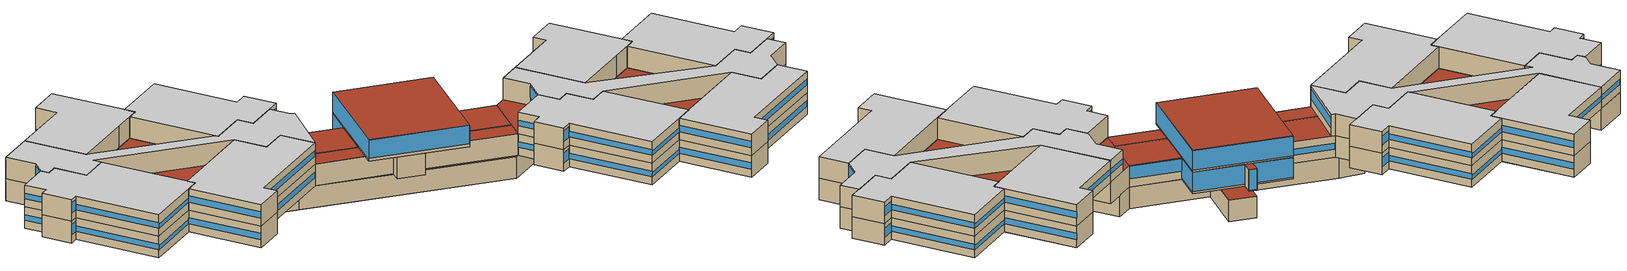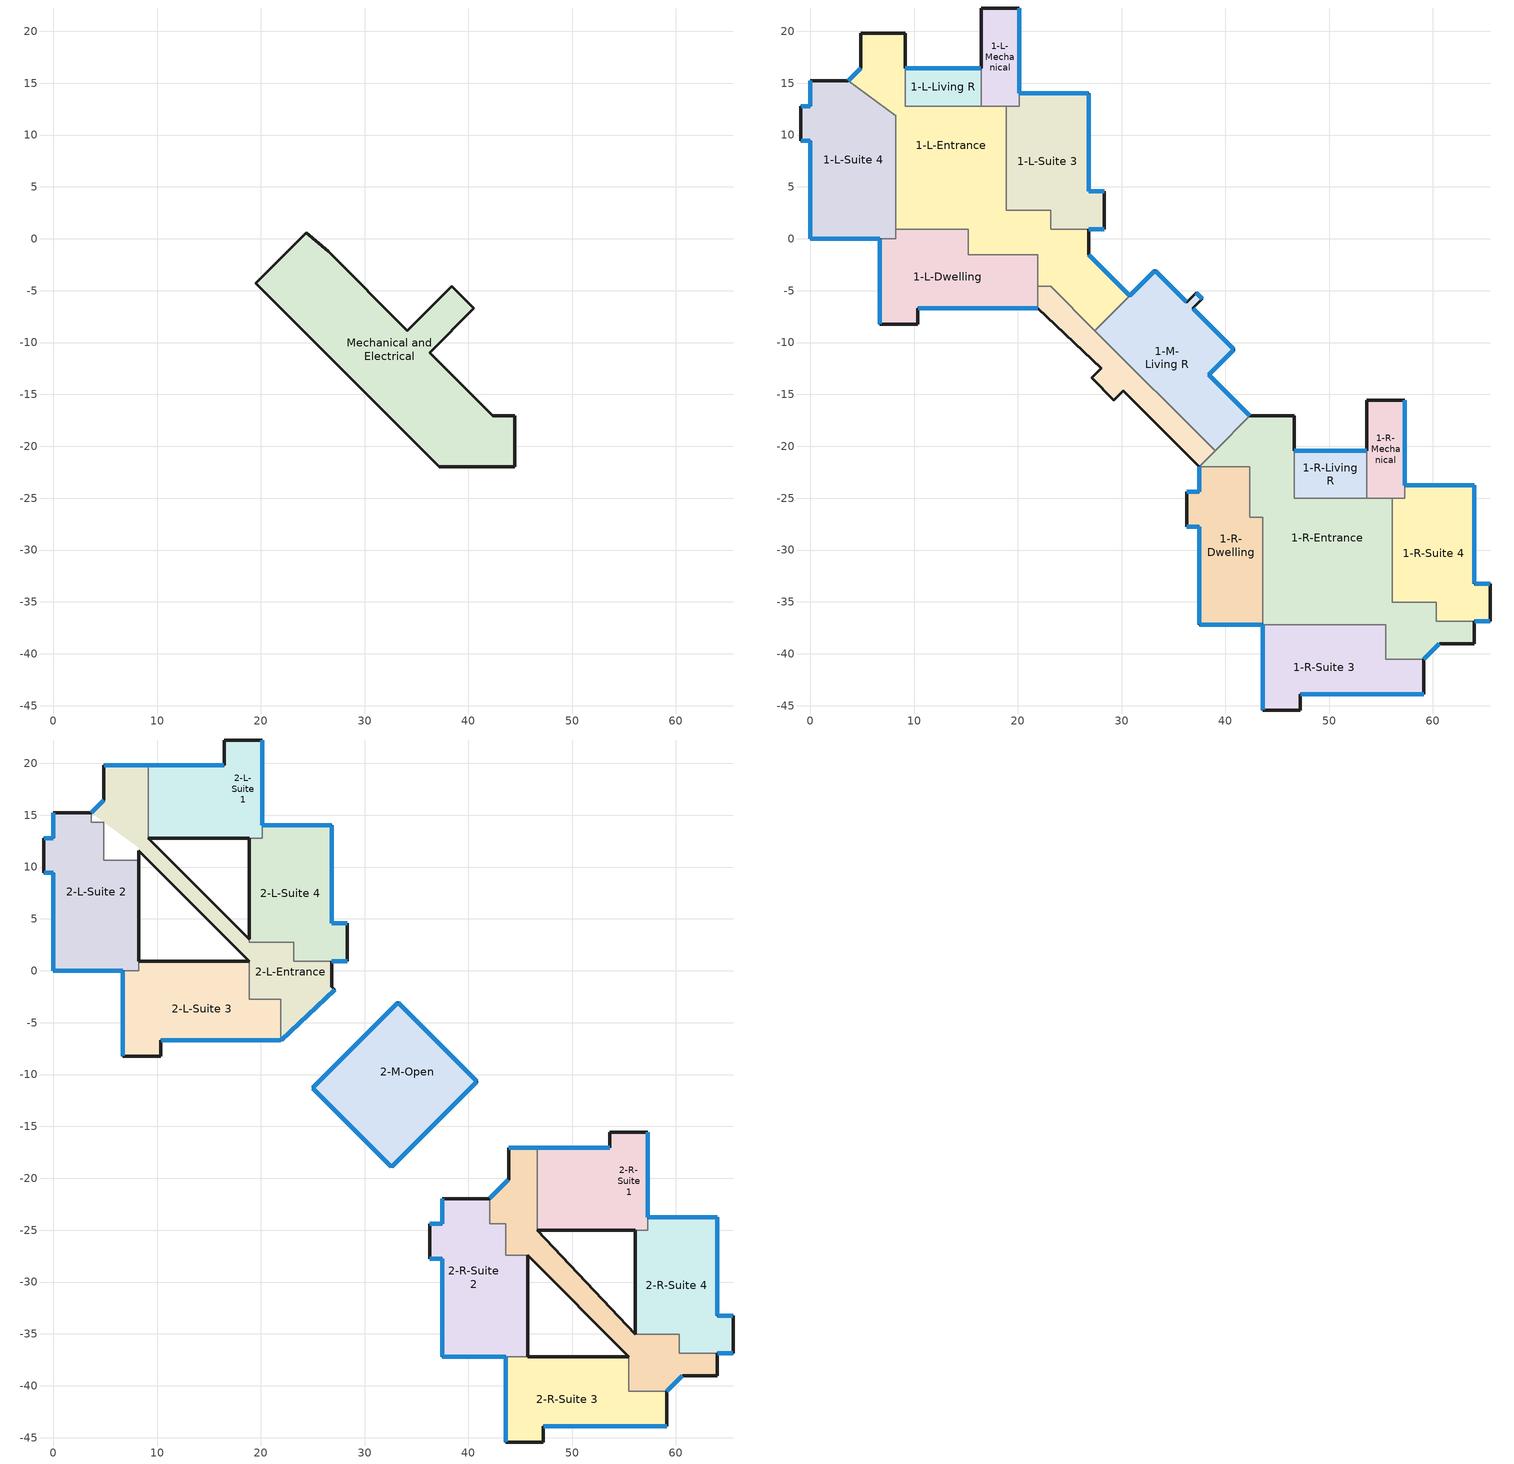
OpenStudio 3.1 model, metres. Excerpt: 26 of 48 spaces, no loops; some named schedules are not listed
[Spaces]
Mechanical and Electrical
 floor ground: 37.19,-21.95 19.51,-4.27 24.38,0.61 26.52,-1.22 34.14,-8.84 38.4,-4.57 40.54,-6.71 36.27,-10.97 42.37,-17.07 44.5,-17.07 44.5,-21.95 z0
 wall outside: 38.4,-4.57 34.14,-8.84 26.52,-1.22 24.38,0.61 19.51,-4.27 20.73,-5.49 37.19,-21.95 44.5,-21.95 44.5,-17.07 42.37,-17.07 36.27,-10.97 40.54,-6.71 38.4,-4.57 z0:2.44
 roof outside: 37.49,-21.95 30.18,-14.63 30.02,-14.78 37.19,-21.95 z2.44; 38.71,-8.53 40.54,-6.71 38.4,-4.57 37.49,-5.49 37.8,-5.79 36.88,-6.71 z2.44; 27.89,-12.65 28.04,-12.5 21.95,-6.71 z2.44
1-M-Living R
 floor to Mechanical and Electrical: 37.49,-5.49 37.8,-5.79 36.88,-6.71 38.71,-8.53 36.27,-10.97 42.37,-17.07 39.01,-20.42 27.43,-8.84 30.78,-5.49 34.14,-8.84 z2.44
 floor ground: 33.22,-3.05 36.27,-6.1 37.19,-5.18 37.49,-5.49 34.14,-8.84 30.78,-5.49 z2.44; 38.71,-8.53 40.84,-10.67 38.4,-13.11 36.27,-10.97 z2.44
 wall outside: 42.37,-17.07 38.4,-13.11 40.84,-10.67 36.88,-6.71 37.8,-5.79 37.19,-5.18 36.27,-6.1 33.22,-3.05 30.78,-5.49 z2.44:4.88
 wall to 1-L-Entrance: 30.78,-5.49 27.43,-8.84 z2.44:4.88
 wall to 1-R-Entrance: 39.01,-20.42 42.37,-17.07 z2.44:4.88
 wall to 1-M-Study area: 27.43,-8.84 39.01,-20.42 z2.44:4.88
 window: 38.42,-13.09 40.83,-10.69 / 33.21,-3.07 30.8,-5.47 z2.62:4.85; 40.83,-10.65 36.9,-6.72 z2.64:4.85; 36.25,-6.08 33.24,-3.07 z2.63:4.85; 42.35,-17.05 38.42,-13.12 z3.35:4.78; 37.78,-5.77 37.2,-5.2 z2.52:4.85
 roof outside: 39.01,-20.42 42.37,-17.07 38.4,-13.11 35.05,-16.46 z4.88; 36.88,-6.71 37.8,-5.79 37.19,-5.18 36.27,-6.1 z4.88
1-L-Dwelling
 floor ground: 15.24,0.91 15.24,-1.52 21.95,-1.52 21.95,-1.83 19.51,-4.27 21.95,-6.71 10.36,-6.71 10.36,-8.23 6.71,-8.23 6.71,0 8.23,0 8.23,0.91 z2.44
 floor to Mechanical and Electrical: 21.95,-1.83 21.95,-6.71 19.51,-4.27 z2.44
 wall outside: 6.71,0 6.71,-8.23 10.36,-8.23 10.36,-6.71 21.95,-6.71 z2.44:4.88
 wall to 1-L-Entrance: 21.95,-4.57 21.95,-1.52 15.24,-1.52 15.24,0.91 8.23,0.91 z2.44:4.88
 wall to 1-L-Suite 4: 8.23,0.91 8.23,0 6.71,0 z2.44:4.88
 wall to 1-M-Study area: 21.95,-6.71 21.95,-4.57 z2.44:4.88
 window: 6.71,-0.03 6.71,-8.2 z3.35:4.06; 10.39,-6.71 21.92,-6.71 z3.35:3.99
1-L-Mechanical
 floor ground: 16.46,12.8 16.46,22.25 20.12,22.25 20.12,12.8 z2.44
 wall outside: 20.12,14.02 20.12,22.25 16.46,22.25 16.46,16.46 z2.44:4.88
 wall to 1-L-Entrance: 16.46,12.8 18.9,12.8 z2.44:4.88
 wall to 1-L-Living R: 16.46,16.46 16.46,12.8 z2.44:4.88
 wall to 1-L-Suite 3: 18.9,12.8 20.12,12.8 20.12,14.02 z2.44:4.88
 window: 20.12,14.05 20.12,22.23 z3.35:4.06
1-L-Entrance
 floor ground: 9.14,19.81 9.14,12.8 18.9,12.8 18.9,2.74 23.16,2.74 23.16,0.91 26.82,0.91 26.82,-1.52 26.52,-1.22 24.38,0.61 21.95,-1.83 21.95,-1.52 15.24,-1.52 15.24,0.91 8.23,0.91 8.23,11.89 3.66,15.24 4.88,16.46 4.88,19.81 z2.44
 floor to Mechanical and Electrical: 24.38,0.61 26.52,-1.22 30.78,-5.49 27.43,-8.84 23.16,-4.57 21.95,-4.57 21.95,-1.83 z2.44
 wall outside: 9.14,16.46 9.14,19.81 4.88,19.81 4.88,16.46 3.66,15.24 / 30.78,-5.49 26.82,-1.52 26.82,0.91 z2.44:4.88
 wall to 1-L-Suite 4: 3.66,15.24 8.23,11.89 8.23,0.91 z2.44:4.88
 wall to 1-L-Living R: 16.46,12.8 9.14,12.8 9.14,16.46 z2.44:4.88
 wall to 1-L-Suite 3: 26.82,0.91 23.16,0.91 23.16,2.74 18.9,2.74 18.9,12.8 z2.44:4.88
 wall to 1-M-Study area: 21.95,-4.57 23.16,-4.57 27.43,-8.84 z2.44:4.88
 window: 30.77,-5.47 26.84,-1.54 z3.35:4.01; 4.86,16.44 3.68,15.26 z3.35:4.63
 roof outside: 18.9,0.91 8.23,11.58 8.23,0.91 z4.88; 18.9,3.05 18.9,12.8 9.14,12.8 z4.88; 27.43,-8.84 30.78,-5.49 27.13,-1.83 23.67,-5.08 z4.88
1-L-Living R
 floor ground: 16.46,16.46 16.46,12.8 9.14,12.8 9.14,16.46 z2.44
 wall outside: 16.46,16.46 9.14,16.46 z2.44:4.88
 window: 16.43,16.46 9.17,16.46 z3.35:3.87
1-L-Suite 3
 floor ground: 23.16,0.91 23.16,2.74 18.9,2.74 18.9,12.8 20.12,12.8 20.12,14.02 26.82,14.02 26.82,4.57 28.35,4.57 28.35,0.91 z2.44
 wall outside: 26.82,0.91 28.35,0.91 28.35,4.57 26.82,4.57 26.82,14.02 20.12,14.02 z2.44:4.88
 window: 26.8,14.02 20.14,14.02 z3.35:3.8; 28.32,4.57 26.85,4.57 / 26.85,0.91 28.32,0.91 z3.35:4.34; 26.82,4.6 26.82,14 z3.35:3.98
1-R-Dwelling
 floor ground: 37.49,-37.19 37.49,-27.74 36.27,-27.74 36.27,-24.38 37.49,-24.38 37.49,-21.95 42.37,-21.95 42.37,-26.82 43.59,-26.82 43.59,-37.19 z2.44
 wall outside: 37.49,-21.95 37.49,-24.38 36.27,-24.38 36.27,-27.74 37.49,-27.74 37.49,-37.19 43.59,-37.19 z2.44:4.88
 wall to 1-R-Entrance: 43.59,-37.19 43.59,-26.82 42.37,-26.82 42.37,-21.95 37.49,-21.95 z2.44:4.88
 window: 37.49,-27.76 37.49,-37.16 / 37.49,-21.97 37.49,-24.36 z3.35:3.98; 37.47,-24.38 36.3,-24.38 / 36.3,-27.74 37.47,-27.74 z3.35:4.47; 37.52,-37.19 43.56,-37.19 z3.35:3.8
1-L-Suite 4
 floor ground: 0,0 0,9.45 -0.91,9.45 -0.91,12.8 0,12.8 0,15.24 3.66,15.24 8.23,11.89 8.23,0 z2.44
 wall outside: 3.66,15.24 0,15.24 0,12.8 -0.91,12.8 -0.91,9.45 0,9.45 0,0 6.71,0 z2.44:4.88
 window: -0.89,9.45 -0.03,9.45 / -0.03,12.8 -0.89,12.8 z3.35:4.51; 0.03,0 6.68,0 z3.35:3.8; 0,9.42 0,0.03 / 0,15.21 0,12.83 z3.35:3.98
 roof outside: 8.23,10.67 8.23,11.89 3.66,15.24 3.66,14.33 4.88,14.33 4.88,10.67 z4.88
1-M-Study area
 floor to Mechanical and Electrical: 23.16,-4.57 39.01,-20.42 37.49,-21.95 30.18,-14.63 30.02,-14.78 27.89,-12.65 28.04,-12.5 21.95,-6.71 21.95,-4.57 z2.44
 floor ground: 27.89,-12.65 30.02,-14.78 29.26,-15.54 27.13,-13.41 z2.44
 wall outside: 21.95,-6.71 28.04,-12.5 27.13,-13.41 29.26,-15.54 30.18,-14.63 37.49,-21.95 z2.44:4.88
 wall to 1-R-Entrance: 37.49,-21.95 39.01,-20.42 z2.44:4.88
 roof outside: 37.49,-21.95 39.01,-20.42 35.05,-16.46 33.53,-17.98 z4.88; 25.85,-10.42 27.43,-8.84 23.67,-5.08 21.95,-6.71 z4.88
1-R-Entrance
 floor to Mechanical and Electrical: 44.5,-17.07 44.5,-21.95 37.49,-21.95 42.37,-17.07 z2.44
 floor ground: 46.63,-17.07 46.63,-24.99 56.08,-24.99 56.08,-35.05 60.35,-35.05 60.35,-36.88 64.01,-36.88 64.01,-39.01 60.66,-39.01 59.13,-40.54 55.47,-40.54 55.47,-37.19 43.59,-37.19 43.59,-26.82 42.37,-26.82 42.37,-21.95 44.5,-21.95 44.5,-17.07 z2.44
 wall outside: 59.13,-40.54 60.66,-39.01 64.01,-39.01 64.01,-36.88 / 46.63,-20.42 46.63,-17.07 42.37,-17.07 z2.44:4.88
 wall to 1-R-Mechanical: 56.08,-24.99 53.64,-24.99 z2.44:4.88
 wall to 1-R-Suite 3: 43.59,-37.19 55.47,-37.19 55.47,-40.54 59.13,-40.54 z2.44:4.88
 wall to 1-R-Suite 4: 64.01,-36.88 60.35,-36.88 60.35,-35.05 56.08,-35.05 56.08,-24.99 z2.44:4.88
 wall to 1-R-Living R: 53.64,-24.99 46.63,-24.99 46.63,-20.42 z2.44:4.88
 window: 59.15,-40.52 60.64,-39.03 z3.35:4.63
 roof outside: 56.08,-35.05 56.08,-24.99 46.63,-24.99 z4.88; 55.47,-37.19 45.72,-27.43 45.72,-37.19 z4.88; 42.06,-21.95 43.89,-20.12 43.89,-17.07 42.37,-17.07 37.49,-21.95 z4.88
1-R-Living R
 floor ground: 53.64,-20.42 53.64,-24.99 46.63,-24.99 46.63,-20.42 z2.44
 wall outside: 53.64,-20.42 46.63,-20.42 z2.44:4.88
 wall to 1-R-Mechanical: 53.64,-24.99 53.64,-20.42 z2.44:4.88
 window: 53.62,-20.42 46.66,-20.42 z3.35:3.87
1-R-Mechanical
 floor ground: 53.64,-24.99 53.64,-15.54 57.3,-15.54 57.3,-24.99 z2.44
 wall outside: 57.3,-23.77 57.3,-15.54 53.64,-15.54 53.64,-20.42 z2.44:4.88
 wall to 1-R-Suite 4: 56.08,-24.99 57.3,-24.99 57.3,-23.77 z2.44:4.88
 window: 57.3,-23.75 57.3,-15.57 z3.35:4.06
1-R-Suite 3
 floor ground: 55.47,-37.19 55.47,-40.54 59.13,-40.54 59.13,-43.89 47.24,-43.89 47.24,-45.42 43.59,-45.42 43.59,-37.19 z2.44
 wall outside: 43.59,-37.19 43.59,-45.42 47.24,-45.42 47.24,-43.89 59.13,-43.89 59.13,-40.54 z2.44:4.88
 window: 47.27,-43.89 59.11,-43.89 z3.35:3.99; 43.59,-37.21 43.59,-45.39 z3.35:4.06
1-R-Suite 4
 floor ground: 60.35,-36.88 60.35,-35.05 56.08,-35.05 56.08,-24.99 57.3,-24.99 57.3,-23.77 64.01,-23.77 64.01,-33.22 65.53,-33.22 65.53,-36.88 z2.44
 wall outside: 64.01,-36.88 65.53,-36.88 65.53,-33.22 64.01,-33.22 64.01,-23.77 57.3,-23.77 z2.44:4.88
 window: 64.01,-33.2 64.01,-23.8 z3.35:3.98; 63.98,-23.77 57.33,-23.77 z3.35:3.8; 65.51,-33.22 64.03,-33.22 / 64.03,-36.88 65.51,-36.88 z3.35:4.34
2-L-Suite 1
 floor to 1-L-Mechanical: 20.12,22.25 20.12,12.8 16.46,12.8 16.46,22.25 z4.88
 floor to 1-L-Living R: 16.46,16.46 16.46,12.8 9.14,12.8 9.14,16.46 z4.88
 floor ground: 16.46,19.81 16.46,16.46 9.14,16.46 9.14,19.81 z4.88
 wall outside: 9.14,12.8 16.46,12.8 18.9,12.8 / 20.12,14.02 20.12,22.25 16.46,22.25 16.46,19.81 9.14,19.81 z4.88:7.32
 wall to 2-L-Suite 4: 18.9,12.8 20.12,12.8 20.12,14.02 z4.88:7.32
 wall to 2-L-Entrance: 9.14,19.81 9.14,13.11 9.14,12.8 z4.88:7.32
 window: 20.12,14.05 20.12,22.23 z5.79:6.5; 16.43,19.81 9.17,19.81 z5.79:6.31
 ceiling to 3-L-Suite 1: 16.46,22.25 16.46,19.81 9.14,19.81 9.14,12.8 20.12,12.8 20.12,22.25 z7.32
2-L-Entrance
 floor to 1-M-Study area: 23.16,-4.57 23.67,-5.08 21.95,-6.71 21.95,-4.57 z4.88
 floor to 1-L-Entrance: 9.14,19.81 9.14,12.8 18.9,3.05 18.9,2.74 23.16,2.74 23.16,0.91 26.82,0.91 26.82,-1.52 27.13,-1.83 23.67,-5.08 23.16,-4.57 21.95,-4.57 21.95,-1.52 18.9,-1.52 18.9,0.91 8.23,11.58 8.23,11.89 3.66,15.24 4.88,16.46 4.88,19.81 z4.88
 floor to 1-L-Dwelling: 21.95,-1.52 21.95,-2.74 18.9,-2.74 18.9,-1.52 z4.88
 wall outside: 8.23,10.67 8.23,11.58 18.9,0.91 / 18.9,3.05 9.14,12.8 / 21.95,-6.71 27.13,-1.83 26.82,-1.52 26.82,0.91 / 9.14,19.81 4.88,19.81 4.88,16.46 3.66,15.24 z4.88:7.32
 wall to 2-L-Suite 3: 18.9,0.91 18.9,-2.74 21.95,-2.74 21.95,-6.71 z4.88:7.32
 wall to 2-L-Suite 2: 3.66,15.24 3.66,14.33 4.88,14.33 4.88,10.67 8.23,10.67 z4.88:7.32
 wall to 2-L-Suite 4: 26.82,0.91 23.16,0.91 23.16,2.74 18.9,2.74 18.9,3.05 z4.88:7.32
 window: 21.96,-6.69 27.11,-1.85 z5.79:6.87; 9.12,19.81 4.9,19.81 z5.79:6.31; 4.86,16.44 3.68,15.26 z5.79:7.07
 ceiling to 3-L-Entrance: 4.88,19.81 4.88,16.46 3.66,15.24 3.66,14.33 4.88,14.33 4.88,10.67 8.23,10.67 8.23,11.58 18.9,0.91 18.9,-2.74 21.95,-2.74 21.95,-6.71 27.13,-1.83 26.82,-1.52 26.82,0.91 23.16,0.91 23.16,2.74 18.9,2.74 18.9,3.05 9.14,12.8 9.14,19.81 z7.32
2-R-Entrance
 floor to 1-R-Dwelling: 42.37,-21.95 42.37,-24.38 42.06,-24.38 42.06,-21.95 z4.88
 floor to 1-R-Entrance: 46.63,-17.07 46.63,-24.99 56.08,-35.05 60.35,-35.05 60.35,-36.88 64.01,-36.88 64.01,-39.01 60.66,-39.01 59.13,-40.54 55.47,-40.54 55.47,-37.19 45.72,-27.43 43.59,-27.43 43.59,-24.38 42.37,-24.38 42.37,-21.95 42.06,-21.95 43.89,-20.12 43.89,-17.07 z4.88
 wall outside: 45.72,-27.43 55.47,-37.19 / 56.08,-35.05 46.63,-24.99 / 59.13,-40.54 60.66,-39.01 64.01,-39.01 64.01,-36.88 / 46.63,-17.07 43.89,-17.07 43.89,-20.12 42.06,-21.95 z4.88:7.32
 wall to 2-R-Suite 3: 55.47,-37.19 55.47,-40.54 59.13,-40.54 z4.88:7.32
 wall to 2-R-Suite 2: 42.06,-21.95 42.06,-24.38 43.59,-24.38 43.59,-27.43 45.72,-27.43 z4.88:7.32
 wall to 2-R-Suite 4: 64.01,-36.88 60.35,-36.88 60.35,-35.05 56.08,-35.05 z4.88:7.32
 wall to 2-R-Suite 1: 46.63,-24.99 46.63,-17.07 z4.88:7.32
 window: 43.87,-20.13 42.08,-21.93 / 59.15,-40.52 60.64,-39.03 z5.79:7.06; 46.61,-17.07 43.92,-17.07 z5.79:6.31
 ceiling to 3-R-Entrance: 59.13,-40.54 60.66,-39.01 64.01,-39.01 64.01,-36.88 60.35,-36.88 60.35,-35.05 56.08,-35.05 46.63,-24.99 46.63,-17.07 43.89,-17.07 43.89,-20.12 42.06,-21.95 42.06,-24.38 43.59,-24.38 43.59,-27.43 45.72,-27.43 55.47,-37.19 55.47,-40.54 z7.32
2-L-Suite 2
 floor to 1-L-Suite 4: 3.66,15.24 3.66,14.33 4.88,14.33 4.88,10.67 8.23,10.67 8.23,0 0,0 0,9.45 -0.91,9.45 -0.91,12.8 0,12.8 0,15.24 z4.88
 wall outside: 3.66,15.24 0,15.24 0,12.8 -0.91,12.8 -0.91,9.45 0,9.45 0,0 6.71,0 / 8.23,0.91 8.23,10.67 z4.88:7.32
 wall to 2-L-Suite 3: 6.71,0 8.23,0 8.23,0.91 z4.88:7.32
 window: -0.89,9.45 -0.03,9.45 / -0.03,12.8 -0.89,12.8 z5.79:6.95; 0,15.21 0,12.83 z5.79:6.41; 0,9.42 0,0.03 z5.79:6.42; 0.03,0 6.68,0 z5.79:6.23
 ceiling to 3-L-Suite 2: 0,15.24 0,12.8 -0.91,12.8 -0.91,9.45 0,9.45 0,0 8.23,0 8.23,10.67 4.88,10.67 4.88,14.33 3.66,14.33 3.66,15.24 z7.32
2-L-Suite 3
 floor to 1-L-Dwelling: 15.24,0.91 15.24,-1.52 18.9,-1.52 18.9,-2.74 21.95,-2.74 21.95,-6.71 10.36,-6.71 10.36,-8.23 6.71,-8.23 6.71,0 8.23,0 8.23,0.91 z4.88
 floor to 1-L-Entrance: 18.9,0.91 18.9,-1.52 15.24,-1.52 15.24,0.91 z4.88
 wall outside: 6.71,0 6.71,-8.23 10.36,-8.23 10.36,-6.71 21.95,-6.71 / 18.9,0.91 8.23,0.91 z4.88:7.32
 window: 10.39,-6.71 21.92,-6.71 z5.79:6.43; 6.71,-0.03 6.71,-8.2 z5.79:6.5
 ceiling to 3-L-Suite 3: 8.23,0.91 8.23,0 6.71,0 6.71,-8.23 10.36,-8.23 10.36,-6.71 21.95,-6.71 21.95,-2.74 18.9,-2.74 18.9,0.91 z7.32
2-L-Suite 4
 floor to 1-L-Suite 3: 23.16,0.91 23.16,2.74 18.9,2.74 18.9,12.8 20.12,12.8 20.12,14.02 26.82,14.02 26.82,4.57 28.35,4.57 28.35,0.91 z4.88
 wall outside: 18.9,12.8 18.9,3.05 / 26.82,0.91 28.35,0.91 28.35,4.57 26.82,4.57 26.82,14.02 20.12,14.02 z4.88:7.32
 window: 28.32,4.57 26.85,4.57 / 26.85,0.91 28.32,0.91 z5.79:6.77; 26.82,4.6 26.82,14 z5.79:6.42; 26.8,14.02 20.14,14.02 z5.79:6.23
 ceiling to 3-L-Suite 4: 20.12,14.02 20.12,12.8 18.9,12.8 18.9,2.74 23.16,2.74 23.16,0.91 28.35,0.91 28.35,4.57 26.82,4.57 26.82,14.02 z7.32
2-M-Open
 floor to 1-M-Study area: 27.43,-8.84 35.05,-16.46 33.53,-17.98 30.18,-14.63 29.26,-15.54 27.13,-13.41 28.04,-12.5 25.85,-10.42 z4.88
 floor to 1-M-Living R: 33.22,-3.05 40.84,-10.67 35.05,-16.46 27.43,-8.84 z4.88
 floor ground: 25.85,-10.42 28.04,-12.5 27.13,-13.41 29.26,-15.54 30.18,-14.63 33.53,-17.98 32.61,-18.9 24.99,-11.28 z4.88
 wall outside: 33.22,-3.05 24.99,-11.28 32.61,-18.9 40.84,-10.67 33.22,-3.05 z4.88:7.32
 window: 33.21,-3.07 25.01,-11.26 / 32.63,-18.88 40.83,-10.69 z5.09:7.29; 25.01,-11.3 32.6,-18.88 z5.21:7.29; 40.83,-10.65 33.24,-3.07 z5.08:7.29
 roof outside: 32.61,-18.9 40.84,-10.67 33.22,-3.05 24.99,-11.28 z7.32
2-R-Suite 1
 floor to 1-R-Living R: 53.64,-20.42 53.64,-24.99 46.63,-24.99 46.63,-20.42 z4.88
 floor ground: 53.64,-17.07 53.64,-20.42 46.63,-20.42 46.63,-17.07 z4.88
 floor to 1-R-Mechanical: 57.3,-15.54 57.3,-24.99 53.64,-24.99 53.64,-15.54 z4.88
 wall outside: 57.3,-23.77 57.3,-15.54 53.64,-15.54 53.64,-17.07 46.63,-17.07 / 46.63,-24.99 53.64,-24.99 56.08,-24.99 z4.88:7.32
 wall to 2-R-Suite 4: 56.08,-24.99 57.3,-24.99 57.3,-23.77 z4.88:7.32
 window: 57.3,-23.75 57.3,-15.57 z5.79:6.5; 53.62,-17.07 46.66,-17.07 z5.79:6.31
 ceiling to 3-R-Suite 1: 53.64,-15.54 53.64,-17.07 46.63,-17.07 46.63,-24.99 57.3,-24.99 57.3,-15.54 z7.32
2-R-Suite 2
 floor to 1-R-Dwelling: 42.06,-21.95 42.06,-24.38 42.37,-24.38 42.37,-26.82 43.59,-26.82 43.59,-37.19 37.49,-37.19 37.49,-27.74 36.27,-27.74 36.27,-24.38 37.49,-24.38 37.49,-21.95 z4.88
 floor to 1-R-Entrance: 45.72,-27.43 45.72,-37.19 43.59,-37.19 43.59,-27.43 z4.88; 43.59,-24.38 43.59,-26.82 42.37,-26.82 42.37,-24.38 z4.88
 wall outside: 45.72,-37.19 45.72,-27.43 / 42.06,-21.95 37.49,-21.95 37.49,-24.38 36.27,-24.38 36.27,-27.74 37.49,-27.74 37.49,-37.19 43.59,-37.19 z4.88:7.32
 wall to 2-R-Suite 3: 43.59,-37.19 45.72,-37.19 z4.88:7.32
 window: 37.52,-37.19 43.56,-37.19 z5.79:6.23; 36.3,-27.74 37.47,-27.74 / 37.47,-24.38 36.3,-24.38 z5.79:6.94; 37.49,-21.97 37.49,-24.36 z5.79:6.41; 37.49,-27.76 37.49,-37.16 z5.79:6.42
 ceiling to 3-R-Suite 2: 37.49,-21.95 37.49,-24.38 36.27,-24.38 36.27,-27.74 37.49,-27.74 37.49,-37.19 45.72,-37.19 45.72,-27.43 43.59,-27.43 43.59,-24.38 42.06,-24.38 42.06,-21.95 z7.32
2-R-Suite 3
 floor to 1-R-Suite 3: 43.59,-45.42 43.59,-37.19 55.47,-37.19 55.47,-40.54 59.13,-40.54 59.13,-43.89 47.24,-43.89 47.24,-45.42 z4.88
 wall outside: 43.59,-37.19 43.59,-45.42 47.24,-45.42 47.24,-43.89 59.13,-43.89 59.13,-40.54 / 55.47,-37.19 45.72,-37.19 z4.88:7.32
 window: 47.27,-43.89 59.11,-43.89 z5.79:6.43; 43.59,-37.21 43.59,-45.39 z5.79:6.5
 ceiling to 3-R-Suite 3: 43.59,-37.19 43.59,-45.42 47.24,-45.42 47.24,-43.89 59.13,-43.89 59.13,-40.54 55.47,-40.54 55.47,-37.19 z7.32
2-R-Suite 4
 floor to 1-R-Suite 4: 60.35,-36.88 60.35,-35.05 56.08,-35.05 56.08,-24.99 57.3,-24.99 57.3,-23.77 64.01,-23.77 64.01,-33.22 65.53,-33.22 65.53,-36.88 z4.88
 wall outside: 56.08,-24.99 56.08,-35.05 / 64.01,-36.88 65.53,-36.88 65.53,-33.22 64.01,-33.22 64.01,-23.77 57.3,-23.77 z4.88:7.32
 window: 64.01,-33.2 64.01,-23.8 z5.79:6.42; 65.51,-33.22 64.03,-33.22 / 64.03,-36.88 65.51,-36.88 z5.79:6.77; 63.98,-23.77 57.33,-23.77 z5.79:6.23
 ceiling to 3-R-Suite 4: 57.3,-23.77 57.3,-24.99 56.08,-24.99 56.08,-35.05 60.35,-35.05 60.35,-36.88 65.53,-36.88 65.53,-33.22 64.01,-33.22 64.01,-23.77 z7.32
[Site]
BROOMFIELD-JEFFCO: Latitude {deg}=39.91; Longitude {deg}=-105.12; Time Zone {hr}=-7; Elevation {m}=1728
[ClimateZones]
Climate Zone Value 1=5B; Climate Zone Institution Name 2=CEC; Climate Zone Document Name 2=California Climate Zone Descriptions; Climate Zone Document Year 2=1995; Climate Zone Value 2=1
[Building]
Building 1: Default Construction Set=189.1-2009 - CZ5 - Office
[SizingPeriod:DesignDay] Barometric Pressure {Pa}=81198; Sky Clearness=0; Rain Indicator=0; Snow Indicator=0; Day of Month=21; Daylight Saving Time Indicator=0; Dry-Bulb Temperature Range Modifier Type=DefaultMultipliers
Name | Maximum Dry-Bulb Temperature {C} | Daily Dry-Bulb Temperature Range {deltaC} | Humidity Indicating Conditions at Maximum Dry-Bulb | Wind Speed {m/s} | Wind Direction {deg} | Month | Day Type | Humidity Indicating Type | Solar Model Indicator | ASHRAE Taub | ASHRAE Taud
Denver Centennial  Golden   N Ann Htg 99.6% Condns DB | -18.8 | 0 | -18.8 | 3 | 340 | 12 | WinterDesignDay | Wetbulb | ASHRAEClearSky
Denver Centennial  Golden   N Ann Clg .4% Condns DB=>MWB | 33 | 15.2 | 15.7 | 4.9 | 0 | 7 | SummerDesignDay | Wetbulb | ASHRAETau | 0.424 | 2.025
Denver Centennial  Golden   N Ann Clg .4% Condns DP=>MDB | 20.2 | 15.2 | 16.1 | 4.9 | 0 | 7 | SummerDesignDay | Dewpoint | ASHRAETau | 0.424 | 2.025
[DefaultConstructionSet]
Name | Default Exterior Surface Constructions | Default Interior Surface Constructions | Default Ground Contact Surface Constructions | Default Exterior SubSurface Constructions | Default Interior SubSurface Constructions | Interior Partition Construction
189.1-2009 - CZ5 - Office | Default Surface Constructions 13 | Default Surface Constructions 14 | Default Surface Constructions 15 | Default Sub Surface Constructions 9 | Default Sub Surface Constructions 10 | Interior Partition
189.1-2009 - CZ1 - Office | Default Surface Constructions 1 | Default Surface Constructions 2 | Default Surface Constructions 3 | Default Sub Surface Constructions 1 | Default Sub Surface Constructions 2 | Interior Partition
Weaver Towers - 1 | Default Surface Constructions 4 | Default Surface Constructions 5 | Default Surface Constructions 6 | Default Sub Surface Constructions 3 | Default Sub Surface Constructions 4 | Weaver Towers - Interior Wall - 1
[DefaultSurfaceConstructions]
Name | Floor Construction | Wall Construction | Roof Ceiling Construction
Default Surface Constructions 13 | ExtSlabCarpet 4in ClimateZone 1-8 | ASHRAE 189.1-2009 ExtWall Mass ClimateZone 5 | ASHRAE 189.1-2009 ExtRoof IEAD ClimateZone 2-5
Default Surface Constructions 14; Default Surface Constructions 2 | Interior Floor | Interior Wall | Interior Ceiling
Default Surface Constructions 15; Default Surface Constructions 3 | ExtSlabCarpet 4in ClimateZone 1-8 | ExtSlabCarpet 4in ClimateZone 1-8 | ExtSlabCarpet 4in ClimateZone 1-8
Default Surface Constructions 1 | ExtSlabCarpet 4in ClimateZone 1-8 | ASHRAE 189.1-2009 ExtWall Mass ClimateZone 1 | ASHRAE 189.1-2009 ExtRoof IEAD ClimateZone 1
Default Surface Constructions 4 | ExtSlabCarpet 4in ClimateZone 1-8 1 | Weaver Towers - Brick Exterior Wall 1 | Weaver Towers - Roof - 1
Default Surface Constructions 5 | Interior Floor 1 | Weaver Towers - Interior Wall - 1 | Interior Ceiling 1
Default Surface Constructions 6 | ExtSlabCarpet 4in ClimateZone 1-8 3 | ExtSlabCarpet 4in ClimateZone 1-8 2 | ExtSlabCarpet 4in ClimateZone 1-8 4
[DefaultSubSurfaceConstructions]
Name | Fixed Window Construction | Operable Window Construction | Door Construction | Tubular Daylight Dome Construction | Tubular Daylight Diffuser Construction
Default Sub Surface Constructions 9 | ASHRAE 189.1-2009 ExtWindow ClimateZone 4-5 | ASHRAE 189.1-2009 ExtWindow ClimateZone 4-5 | Exterior Door | Interior Window | Interior Window
Default Sub Surface Constructions 10; Default Sub Surface Constructions 2 | Interior Window | Interior Window | Interior Door
Default Sub Surface Constructions 1 | ASHRAE 189.1-2009 ExtWindow ClimateZone 1 | ASHRAE 189.1-2009 ExtWindow ClimateZone 1 | Exterior Door | Interior Window | Interior Window
Default Sub Surface Constructions 3 | 189.1-2009 Nonres 5B Window Metal framing curtainwall-storefront | 189.1-2009 Nonres 5B Window Metal framing curtainwall-storefront | 189.1-2009 Nonres 5B Window Metal framing curtainwall-storefront
Default Sub Surface Constructions 4
[Construction]
Interior Partition; Interior Door: G05 25mm wood
ExtSlabCarpet 4in ClimateZone 1-8; ExtSlabCarpet 4in ClimateZone 1-8 1; ExtSlabCarpet 4in ClimateZone 1-8 2; ExtSlabCarpet 4in ClimateZone 1-8 3; ExtSlabCarpet 4in ClimateZone 1-8 4: MAT-CC05 4 HW CONCRETE, CP02 CARPET PAD
ASHRAE 189.1-2009 ExtWall Mass ClimateZone 5: 1IN Stucco, 8IN Concrete HW, Wall Insulation [40], 1/2IN Gypsum
ASHRAE 189.1-2009 ExtRoof IEAD ClimateZone 2-5: Roof Membrane, Roof Insulation [21], Metal Decking
Interior Floor; Interior Floor 1: F16 Acoustic tile, F05 Ceiling air space resistance, M11 100mm lightweight concrete
Interior Wall: G01a 19mm gypsum board, F04 Wall air space resistance, G01a 19mm gypsum board
Interior Ceiling; Interior Ceiling 1: M11 100mm lightweight concrete, F05 Ceiling air space resistance, F16 Acoustic tile
ASHRAE 189.1-2009 ExtWindow ClimateZone 4-5: Theoretical Glass [207]
Exterior Door: F08 Metal surface, I01 25mm insulation board
Interior Window: Clear 3mm
ASHRAE 189.1-2009 ExtWall Mass ClimateZone 1: 1IN Stucco, 8IN Concrete HW, Wall Insulation [31], 1/2IN Gypsum
ASHRAE 189.1-2009 ExtRoof IEAD ClimateZone 1: Roof Membrane, Roof Insulation [18], Metal Decking
ASHRAE 189.1-2009 ExtWindow ClimateZone 1: Theoretical Glass [167]
Weaver Towers - Brick Exterior Wall 1: Brick - Fired Clay - 4 in. - 100 lb/ft3, F04 Wall air space resistance 1, Wall Insulation [40] 1, Fiberboard Sheathing - 1/2 in., Wood-Framed - 6 in. Studs - 16 in. OC - R-19 Cavity Insulation 1, G01a 19mm gypsum board 1
189.1-2009 Nonres 5B Window Metal framing curtainwall-storefront: Theoretical Glass [210]
Weaver Towers - Interior Wall - 1: G01a 19mm gypsum board 2, Mineral Fiber Batt Insulation - 3 1/2 in., G01a 19mm gypsum board 3
Weaver Towers - Roof - 1: Vegetable Fiber Board  Sound Deadening Board - 1/2 in., Roof Insulation [18] 1, Metal Surface - 1/16 in.
[Material]
Name | Roughness | Thickness {m} | Conductivity {W/m-K} | Density {kg/m3} | Specific Heat {J/kg-K} | Thermal Absorptance | Solar Absorptance | Visible Absorptance
G05 25mm wood | MediumSmooth | 0.0254 | 0.15 | 608 | 1630 | 0.9 | 0.5 | 0.5
MAT-CC05 4 HW CONCRETE | Rough | 0.1016 | 1.311 | 2240 | 836.8 | 0.9 | 0.85 | 0.85
1IN Stucco | Smooth | 0.0253 | 0.6918 | 1858 | 837 | 0.9 | 0.92 | 0.92
8IN Concrete HW | MediumRough | 0.2033 | 1.7296 | 2243 | 837 | 0.9 | 0.65 | 0.65
Wall Insulation [40]; Wall Insulation [40] 1 | MediumRough | 0.0794 | 0.0432 | 91 | 837 | 0.9 | 0.5 | 0.5
1/2IN Gypsum | Smooth | 0.0127 | 0.16 | 784.9 | 830 | 0.9 | 0.4 | 0.4
Roof Membrane | VeryRough | 0.0095 | 0.16 | 1121.29 | 1460 | 0.9 | 0.7 | 0.7
Roof Insulation [21] | MediumRough | 0.2105 | 0.049 | 265 | 836.8 | 0.9 | 0.7 | 0.7
Metal Decking | MediumSmooth | 0.0015 | 45.006 | 7680 | 418.4 | 0.9 | 0.6 | 0.6
F16 Acoustic tile | MediumSmooth | 0.0191 | 0.06 | 368 | 590 | 0.9 | 0.3 | 0.3
M11 100mm lightweight concrete | MediumRough | 0.1016 | 0.53 | 1280 | 840 | 0.9 | 0.5 | 0.5
G01a 19mm gypsum board; G01a 19mm gypsum board 1; G01a 19mm gypsum board 2; G01a 19mm gypsum board 3 | MediumSmooth | 0.019 | 0.16 | 800 | 1090 | 0.9 | 0.4 | 0.4
F08 Metal surface | Smooth | 0.0008 | 45.28 | 7824 | 500 | 0.9 | 0.7 | 0.7
I01 25mm insulation board | MediumRough | 0.0254 | 0.03 | 43 | 1210 | 0.9 | 0.6 | 0.6
Wall Insulation [31] | MediumRough | 0.0337 | 0.0432 | 91 | 837 | 0.9 | 0.5 | 0.5
Roof Insulation [18]; Roof Insulation [18] 1 | MediumRough | 0.1693 | 0.049 | 265 | 836.8 | 0.9 | 0.7 | 0.7
Brick - Fired Clay - 4 in. - 100 lb/ft3 | MediumRough | 0.1016 | 0.675 | 1601.85 | 790
Fiberboard Sheathing - 1/2 in. | Smooth | 0.0127 | 0.07 | 400 | 1300
Wood-Framed - 6 in. Studs - 16 in. OC - R-19 Cavity Insulation 1 | Smooth | 0.1397 | 0.0616101 | 126.145 | 1556.29
Mineral Fiber Batt Insulation - 3 1/2 in. | VeryRough | 0.0889 | 0.05 | 19 | 960
Vegetable Fiber Board  Sound Deadening Board - 1/2 in. | Smooth | 0.0127 | 0.063 | 240 | 1260
Metal Surface - 1/16 in. | Smooth | 0.0015875 | 45.28 | 7824 | 500
[Material:NoMass]
CP02 CARPET PAD: Roughness=Smooth; Thermal Resistance {m2-K/W}=0.1; Thermal Absorptance=0.9; Solar Absorptance=0.8; Visible Absorptance=0.8
[Material:AirGap]
Name | Thermal Resistance {m2-K/W}
F05 Ceiling air space resistance | 0.18
F04 Wall air space resistance; F04 Wall air space resistance 1 | 0.15
[WindowMaterial:Glazing] Optical Data Type=SpectralAverage; Thickness {m}=0.003; Infrared Transmittance at Normal Incidence=0
Name | Solar Transmittance at Normal Incidence | Front Side Solar Reflectance at Normal Incidence | Back Side Solar Reflectance at Normal Incidence | Visible Transmittance at Normal Incidence | Front Side Visible Reflectance at Normal Incidence | Back Side Visible Reflectance at Normal Incidence | Front Side Infrared Hemispherical Emissivity | Back Side Infrared Hemispherical Emissivity | Conductivity {W/m-K} | Dirt Correction Factor for Solar and Visible Transmittance | Solar Diffusing
Theoretical Glass [207] | 0.3311 | 0.6189 | 0 | 0.44 | 0.51 | 0 | 0.9 | 0.9 | 0.0133 | 1 | No
Clear 3mm | 0.837 | 0.075 | 0 | 0.898 | 0.081 | 0 | 0.84 | 0.84 | 0.9 | 1 | No
Theoretical Glass [167] | 0.2374 | 0.7126 | 0 | 0.2512 | 0.6988 | 0 | 0.985 | 0.985 | 2.1073 | 1 | No
Theoretical Glass [210] | 0.329763 | 0.620237 | 0.620237 | 0.439975 | 0.510025 | 0.510025 | 0.9 | 0.9 | 0.00893994
[BuildingStory] Nominal Floor to Floor Height {m}=2.4384; Nominal Floor to Ceiling Height {m}=2.4384
Name | Nominal Z Coordinate {m}
Basement | 0
1st Floor | 2.4384
2nd Floor | 4.8768
[Space] Default Construction Set=Weaver Towers - 1
Name | Space Type | Building Story | Thermal Zone
1-L-Living R | Living Room | 1st Floor | 1-L-1
1-L-Mechanical | Mechanical/Laundry Room | 1st Floor | 1-L-2
1-L-Entrance | Entrances | 1st Floor | 1-L-3
1-R-Dwelling | Personal Suite | 1st Floor | 1-R-4
1-R-Suite 3 | 9 Person Suite | 1st Floor | 1-R-5
1-R-Suite 4 | 8 Person Suite | 1st Floor | 1-R-6
1-R-Living R | Living Room | 1st Floor | 1-R-2
1-M-Living R | Middle Portion | 1st Floor | 12-M-2
1-L-Dwelling | Personal Suite | 1st Floor | 1-L-5
1-R-Mechanical | Mechanical/Laundry Room | 1st Floor | 1-R-3
1-R-Entrance | Entrances | 1st Floor | 1-R-1
1-L-Suite 4 | 9 Person Suite | 1st Floor | 1-L-4
1-L-Suite 3 | 8 Person Suite | 1st Floor | 1-L-6
1-M-Study area | Middle Portion | 1st Floor | 1-M-1
2-M-Open | Middle Portion | 2nd Floor | 12-M-2
2-L-Suite 1 | 8 Person Suite | 2nd Floor | 2-L-2
2-L-Suite 2 | 9 Person Suite | 2nd Floor | 2-L-5
2-R-Entrance | Entrances | 2nd Floor | 2-R-3
2-R-Suite 3 | 9 Person Suite | 2nd Floor | 2-R-5
2-R-Suite 4 | 8 Person Suite | 2nd Floor | 2-R-2
2-R-Suite 2 | 9 Person Suite | 2nd Floor | 2-R-4
2-L-Entrance | Entrances | 2nd Floor | 2-L-1
2-L-Suite 3 | 9 Person Suite | 2nd Floor | 2-L-4
2-L-Suite 4 | 8 Person Suite | 2nd Floor | 2-L-3
2-R-Suite 1 | 8 Person Suite | 2nd Floor | 2-R-1
Mechanical and Electrical | 189.1-2009 - Office - Elec/MechRoom - CZ1-3 | Basement | Basement
[ThermalZone] Multiplier=1; Use Ideal Air Loads=No
Name | Thermostat
1-L-1 | Thermostat Setpoint Dual Setpoint 2
1-L-2 | Thermostat Setpoint Dual Setpoint 3
1-L-3 | Thermostat Setpoint Dual Setpoint 9
1-R-4 | Thermostat Setpoint Dual Setpoint 12
1-R-5 | Thermostat Setpoint Dual Setpoint 15
1-R-6 | Thermostat Setpoint Dual Setpoint 13
1-R-2 | Thermostat Setpoint Dual Setpoint 4
12-M-2 | Thermostat Setpoint Dual Setpoint 14
1-L-5 | Thermostat Setpoint Dual Setpoint 5
1-R-3 | Thermostat Setpoint Dual Setpoint 11
1-R-1 | Thermostat Setpoint Dual Setpoint 6
1-L-4 | Thermostat Setpoint Dual Setpoint 7
1-L-6 | Thermostat Setpoint Dual Setpoint 8
1-M-1 | Thermostat Setpoint Dual Setpoint 10
2-L-2 | Thermostat Setpoint Dual Setpoint 34
2-L-5 | Thermostat Setpoint Dual Setpoint 25
2-R-3 | Thermostat Setpoint Dual Setpoint 18
2-R-5 | Thermostat Setpoint Dual Setpoint 19
2-R-2 | Thermostat Setpoint Dual Setpoint 16
2-R-4 | Thermostat Setpoint Dual Setpoint 33
2-L-1 | Thermostat Setpoint Dual Setpoint 20
2-L-4 | Thermostat Setpoint Dual Setpoint 31
2-L-3 | Thermostat Setpoint Dual Setpoint 17
2-R-1 | Thermostat Setpoint Dual Setpoint 21
Basement | Thermostat Setpoint Dual Setpoint 1
[People:Definition] Number of People Calculation Method=People/Area; Fraction Radiant=0.3
Name | People per Space Floor Area {person/m2}
8 Person Suite Occupancy | 0.0960033
9 Person Suite Occupancy | 0.0991571
Entrances Occupancy | 1.07639e-05
First Floor Living Room Occupancy | 0.321001
Mechanical/Laundry Room Occupancy | 0.452084
Middle Portion Occupancy | 0.0372108
Personal Apartment Occupancy | 0.016867
[SpaceType]
Name | Default Construction Set | Default Schedule Set | Design Specification Outdoor Air Object | Standards Building Type | Standards Space Type
8 Person Suite | Weaver Towers - 1 | Suite Schedule Set | 189.1-2009 - Office - WholeBuilding - Sm Office - CZ1-3 Ventilation
9 Person Suite | Weaver Towers - 1 | Suite Schedule Set | 189.1-2009 - Office - WholeBuilding - Sm Office - CZ1-3 Ventilation 1
Entrances | Weaver Towers - 1 | Entrances/Stairs Schedule Set | 189.1-2009 - Office - Corridor - CZ1-3 Ventilation
Living Room | Weaver Towers - 1 | Living Room Schedule Set | 189.1-2009 - Office - Conference - CZ1-3 Ventilation
Mechanical/Laundry Room | Weaver Towers - 1 | Mech/Laundry Room Schedule Set | 189.1-2009 - Office - BreakRoom - CZ1-3 Ventilation 1
Middle Portion | Weaver Towers - 1 | Middle Portion Schedule Set | 189.1-2009 - Office - Lobby - CZ1-3 Ventilation
Personal Suite | Weaver Towers - 1 | Suite Schedule Set | 189.1-2009 - Office - WholeBuilding - Sm Office - CZ4-8 Ventilation
189.1-2009 - Office - Elec/MechRoom - CZ1-3 | 189.1-2009 - CZ1 - Office | 189.1-2009 - Office - Elec/MechRoom - CZ1-3 Schedule Set | 189.1-2009 - Office - Elec/MechRoom - CZ1-3 Ventilation | Office | Elec/MechRoom
[DesignSpecification:OutdoorAir] Outdoor Air Method=Sum
Name | Outdoor Air Flow per Person {m3/s-person} | Outdoor Air Flow per Floor Area {m3/s-m2}
189.1-2009 - Office - Elec/MechRoom - CZ1-3 Ventilation; 189.1-2009 - Office - WholeBuilding - Sm Office - CZ1-3 Ventilation; 189.1-2009 - Office - WholeBuilding - Sm Office - CZ1-3 Ventilation 1; 189.1-2009 - Office - WholeBuilding - Sm Office - CZ4-8 Ventilation; 189.1-2009 - Office - Conference - CZ1-3 Ventilation | 0.00943895
189.1-2009 - Office - Corridor - CZ1-3 Ventilation |  | 0.000254
189.1-2009 - Office - BreakRoom - CZ1-3 Ventilation 1; 189.1-2009 - Office - Lobby - CZ1-3 Ventilation | 0.00707921
[People] Multiplier=1
Name | People Definition | Space or SpaceType
People 1 | 8 Person Suite Occupancy | 8 Person Suite
People 2 | 9 Person Suite Occupancy | 9 Person Suite
People 3 | Entrances Occupancy | Entrances
People 4 | First Floor Living Room Occupancy | Living Room
People 5 | Mechanical/Laundry Room Occupancy | Mechanical/Laundry Room
People 6 | Middle Portion Occupancy | Middle Portion
People 7 | Personal Apartment Occupancy | Personal Suite
[Lights]
Name | Lights Definition | Space or SpaceType | Fraction Replaceable
Lights 2 | Suite Lights | 8 Person Suite | 1
Lights 3 | Suite Lights | 9 Person Suite | 1
Lights 4 | Living Room Lights | Living Room | 1
Lights 5 | Entrances/Stairs Lights | Entrances | 1
Lights 6 | Mech/Laundry Room Lights | Mechanical/Laundry Room | 1
Lights 7 | Suite Lights | Personal Suite | 1
189.1-2009 - Office - Elec/MechRoom - CZ1-3 Lights | 189.1-2009 - Office - Elec/MechRoom - CZ1-3 Lights Definition | 189.1-2009 - Office - Elec/MechRoom - CZ1-3
Lights 1 | Middle Portion Lights | Middle Portion | 1
[Lights:Definition] Design Level Calculation Method=Watts/Area
Name | Watts per Space Floor Area {W/m2}
Suite Lights | 8.07293
Entrances/Stairs Lights | 9.68752
Mech/Laundry Room Lights | 3.85
Living Room Lights | 8.5
189.1-2009 - Office - Elec/MechRoom - CZ1-3 Lights Definition | 14.5313
Middle Portion Lights | 8.55
[ElectricEquipment]
Name | Electric Equipment Definition | Space or SpaceType
Electric Equipment 2 | Suite Plug Loads | 8 Person Suite
Electric Equipment 3 | Suite Plug Loads | 9 Person Suite
Electric Equipment 4 | Living Room Plug Loads | Living Room
Electric Equipment 5 | Entrances/Stairs Plug Load | Entrances
Electric Equipment 6 | Mech/Laundry Room Plug Loads | Mechanical/Laundry Room
Electric Equipment 7 | Suite Plug Loads | Personal Suite
189.1-2009 - Office - Elec/MechRoom - CZ1-3 Electric Equipment | 189.1-2009 - Office - Elec/MechRoom - CZ1-3 Electric Equipment Definition | 189.1-2009 - Office - Elec/MechRoom - CZ1-3
Electric Equipment 1 | Middle Portion Plug Load | Middle Portion
[ElectricEquipment:Definition] Design Level Calculation Method=Watts/Area
Name | Watts per Space Floor Area {W/m2}
Suite Plug Loads | 7.75002
Entrances/Stairs Plug Load | 0.0452945
Mech/Laundry Room Plug Loads | 1678.78
Living Room Plug Loads | 5.57736
189.1-2009 - Office - Elec/MechRoom - CZ1-3 Electric Equipment Definition | 2.90626
Middle Portion Plug Load | 4.74959
[ThermostatSetpoint:DualSetpoint] Heating Setpoint Temperature Schedule=Heating Setpoint; Cooling Setpoint Temperature Schedule=Cooling Setpoint
Thermostat Setpoint Dual Setpoint 1; Thermostat Setpoint Dual Setpoint 2; Thermostat Setpoint Dual Setpoint 3; Thermostat Setpoint Dual Setpoint 4; Thermostat Setpoint Dual Setpoint 5; Thermostat Setpoint Dual Setpoint 6; Thermostat Setpoint Dual Setpoint 7; Thermostat Setpoint Dual Setpoint 8; Thermostat Setpoint Dual Setpoint 9; Thermostat Setpoint Dual Setpoint 10; Thermostat Setpoint Dual Setpoint 11; Thermostat Setpoint Dual Setpoint 12; Thermostat Setpoint Dual Setpoint 13; Thermostat Setpoint Dual Setpoint 14; Thermostat Setpoint Dual Setpoint 15; Thermostat Setpoint Dual Setpoint 16; Thermostat Setpoint Dual Setpoint 17; Thermostat Setpoint Dual Setpoint 18; Thermostat Setpoint Dual Setpoint 19; Thermostat Setpoint Dual Setpoint 20; Thermostat Setpoint Dual Setpoint 21; Thermostat Setpoint Dual Setpoint 25; Thermostat Setpoint Dual Setpoint 31; Thermostat Setpoint Dual Setpoint 33; Thermostat Setpoint Dual Setpoint 34
[DefaultScheduleSet]
Name | Number of People Schedule | People Activity Level Schedule | Lighting Schedule | Electric Equipment Schedule | Infiltration Schedule | Hot Water Equipment Schedule
Suite Schedule Set | Z - Suite Occupancy Schedule | Z - Suite Activity | Z - Suite Lighting Schedule | Z - Suite Plug Load Schedule | Z - Suite Infiltration
Entrances/Stairs Schedule Set | Z - Entrances Occupancy Schedule | Z - Suite Activity | Z - Entrances Lighting Schedule | Z - Entrances Plug Load Schedule | Z - Suite Infiltration
Mech/Laundry Room Schedule Set | Z - Mech/Laundry Room OccupancynLighting Schedule | Z - Suite Activity | Z - Mech/Laundry Room OccupancynLighting Schedule | Z - Mech/Laundry Room Plug Load Schedule | Z - Suite Infiltration | Z - Mech/Laundry Room Water Usage Schedule
Living Room Schedule Set | Z - Living Room Occupancy/Lighting Schedule | Z - Suite Activity | Z - Living Room Occupancy/Lighting Schedule | Z - Living Room Plug Load Schedule | Z - Suite Infiltration
189.1-2009 - Office - Elec/MechRoom - CZ1-3 Schedule Set |  |  | Office Bldg Light | Office Bldg Equip | Office Infil Quarter On
Middle Portion Schedule Set | Z - Middle Portion Occ/Light Schedule | Z - Suite Activity | Z - Middle Portion Occ/Light Schedule | Z - Middle Portion Plug Load Schedule | Z - Suite Infiltration
[SpaceInfiltration:EffectiveLeakageArea] Effective Air Leakage Area {cm2}=100; Stack Coefficient=0.1; Wind Coefficient=0.1
Name | Space or SpaceType
Space Infiltration Effective Leakage Area 1 | 1-L-Dwelling
Space Infiltration Effective Leakage Area 4 | Mechanical and Electrical
Space Infiltration Effective Leakage Area 8 | 2-L-Suite 1
Space Infiltration Effective Leakage Area 9 | 2-L-Suite 4
Space Infiltration Effective Leakage Area 11 | 1-L-Suite 4
Space Infiltration Effective Leakage Area 13 | 1-L-Suite 3
Space Infiltration Effective Leakage Area 14 | 1-L-Living R
Space Infiltration Effective Leakage Area 16 | 1-R-Mechanical
Space Infiltration Effective Leakage Area 17 | 1-R-Entrance
Space Infiltration Effective Leakage Area 21 | 1-R-Living R
Space Infiltration Effective Leakage Area 23 | 2-R-Suite 4
Space Infiltration Effective Leakage Area 25 | 2-R-Suite 1
Space Infiltration Effective Leakage Area 27 | 2-R-Suite 2
Space Infiltration Effective Leakage Area 30 | 1-L-Mechanical
Space Infiltration Effective Leakage Area 31 | 1-L-Entrance
Space Infiltration Effective Leakage Area 32 | 2-M-Open
Space Infiltration Effective Leakage Area 33 | 1-R-Dwelling
Space Infiltration Effective Leakage Area 34 | 2-L-Entrance
Space Infiltration Effective Leakage Area 35 | 1-M-Study area
Space Infiltration Effective Leakage Area 39 | 1-R-Suite 4
Space Infiltration Effective Leakage Area 41 | 2-L-Suite 2
Space Infiltration Effective Leakage Area 44 | 1-R-Suite 3
Space Infiltration Effective Leakage Area 45 | 2-R-Entrance
Space Infiltration Effective Leakage Area 46 | 2-R-Suite 3
Space Infiltration Effective Leakage Area 47 | 2-L-Suite 3
Space Infiltration Effective Leakage Area 48 | 1-M-Living R
[SpaceInfiltration:DesignFlowRate] Design Flow Rate Calculation Method=Flow/ExteriorArea; Flow per Exterior Surface Area {m3/s-m2}=0.00030226
Name | Space or SpaceType
189.1-2009 - Office - ClosedOffice - CZ1-3 Infiltration | 1-L-Dwelling
189.1-2009 - Office - ClosedOffice - CZ1-3 Infiltration 3 | Mechanical and Electrical
189.1-2009 - Office - ClosedOffice - CZ1-3 Infiltration 7 | 2-L-Suite 1
189.1-2009 - Office - ClosedOffice - CZ1-3 Infiltration 8 | 2-L-Suite 4
189.1-2009 - Office - ClosedOffice - CZ1-3 Infiltration 10 | 1-L-Suite 4
189.1-2009 - Office - ClosedOffice - CZ1-3 Infiltration 12 | 1-L-Suite 3
189.1-2009 - Office - ClosedOffice - CZ1-3 Infiltration 13 | 1-L-Living R
189.1-2009 - Office - ClosedOffice - CZ1-3 Infiltration 15 | 1-R-Mechanical
189.1-2009 - Office - ClosedOffice - CZ1-3 Infiltration 16 | 1-R-Entrance
189.1-2009 - Office - ClosedOffice - CZ1-3 Infiltration 20 | 1-R-Living R
189.1-2009 - Office - ClosedOffice - CZ1-3 Infiltration 22 | 2-R-Suite 4
189.1-2009 - Office - ClosedOffice - CZ1-3 Infiltration 24 | 2-R-Suite 1
189.1-2009 - Office - ClosedOffice - CZ1-3 Infiltration 26 | 2-R-Suite 2
189.1-2009 - Office - ClosedOffice - CZ1-3 Infiltration 29 | 1-L-Mechanical
189.1-2009 - Office - ClosedOffice - CZ1-3 Infiltration 30 | 1-L-Entrance
189.1-2009 - Office - ClosedOffice - CZ1-3 Infiltration 31 | 2-M-Open
189.1-2009 - Office - ClosedOffice - CZ1-3 Infiltration 32 | 1-R-Dwelling
189.1-2009 - Office - ClosedOffice - CZ1-3 Infiltration 33 | 2-L-Entrance
189.1-2009 - Office - ClosedOffice - CZ1-3 Infiltration 34 | 1-M-Study area
189.1-2009 - Office - ClosedOffice - CZ1-3 Infiltration 38 | 1-R-Suite 4
189.1-2009 - Office - ClosedOffice - CZ1-3 Infiltration 40 | 2-L-Suite 2
189.1-2009 - Office - ClosedOffice - CZ1-3 Infiltration 43 | 1-R-Suite 3
189.1-2009 - Office - ClosedOffice - CZ1-3 Infiltration 44 | 2-R-Entrance
189.1-2009 - Office - ClosedOffice - CZ1-3 Infiltration 45 | 2-R-Suite 3
189.1-2009 - Office - ClosedOffice - CZ1-3 Infiltration 46 | 2-L-Suite 3
189.1-2009 - Office - ClosedOffice - CZ1-3 Infiltration 47 | 1-M-Living R
[ZoneVentilation:DesignFlowRate] Schedule=Ventilation Schedule; Design Flow Rate Calculation Method=AirChanges/Hour; Design Flow Rate {m3/s}=0; Flow Rate per Zone Floor Area {m3/s-m2}=0; Flow Rate per Person {m3/s-person}=0; Ventilation Type=Natural; Fan Pressure Rise {Pa}=0; Fan Total Efficiency=1; Constant Term Coefficient=0.606; Temperature Term Coefficient=0.03636; Velocity Term Coefficient=0.1177; Velocity Squared Term Coefficient=0; Minimum Indoor Temperature {C}=18; Maximum Indoor Temperature {C}=100; Delta Temperature {deltaC}=1; Minimum Outdoor Temperature {C}=-100; Maximum Outdoor Temperature {C}=100; Maximum Wind Speed {m/s}=40
Name | Air Changes per Hour {1/hr}
Natural Ventilation; Natural Ventilation 1; Natural Ventilation 2; Natural Ventilation 3; Natural Ventilation 4; Natural Ventilation 5; Natural Ventilation 6; Natural Ventilation 7; Natural Ventilation 8; Natural Ventilation 10; Natural Ventilation 11; Natural Ventilation 12; Natural Ventilation 13; Natural Ventilation 14; Natural Ventilation 15; Natural Ventilation 16; Natural Ventilation 17; Natural Ventilation 18; Natural Ventilation 19; Natural Ventilation 20; Natural Ventilation 21; Natural Ventilation 22; Natural Ventilation 23; Natural Ventilation 24; Natural Ventilation 25; Natural Ventilation 26; Natural Ventilation 27; Natural Ventilation 28; Natural Ventilation 29; Natural Ventilation 30; Natural Ventilation 32; Natural Ventilation 33; Natural Ventilation 34; Natural Ventilation 35; Natural Ventilation 36; Natural Ventilation 37; Natural Ventilation 38; Natural Ventilation 39; Natural Ventilation 40; Natural Ventilation 42; Natural Ventilation 43; Natural Ventilation 44; Natural Ventilation 45; Natural Ventilation 46 | 4
Natural Ventilation 9; Natural Ventilation 31; Natural Ventilation 41 | 3
[Schedule:Ruleset]
Office Bldg Light: Default Day Schedule=Office Bldg Light Default Schedule; Summer Design Day Schedule=Office Bldg Light Summer Design Day; Winter Design Day Schedule=Office Bldg Light Winter Design Day
Office Bldg Equip: Default Day Schedule=Office Bldg Equip Default Schedule; Summer Design Day Schedule=Office Bldg Equip Summer Design Day; Winter Design Day Schedule=Office Bldg Equip Winter Design Day
Office Infil Quarter On: Default Day Schedule=Office Infil Quarter On Default Schedule; Summer Design Day Schedule=Office Infil Quarter On Summer Design Day; Winter Design Day Schedule=Office Infil Quarter On Winter Design Day
Z - Suite Occupancy Schedule: Default Day Schedule=Schedule Day 1
Z - Suite Plug Load Schedule: Default Day Schedule=Schedule Day 5
Z - Suite Lighting Schedule: Default Day Schedule=Schedule Day 9
Z - Entrances Occupancy Schedule: Default Day Schedule=Schedule Day 11
Z - Entrances Lighting Schedule: Default Day Schedule=Schedule Day 13
Z - Entrances Plug Load Schedule: Default Day Schedule=Schedule Day 15
Z - Mech/Laundry Room OccupancynLighting Schedule: Default Day Schedule=Schedule Day 17
Z - Mech/Laundry Room Plug Load Schedule: Default Day Schedule=Schedule Day 20
Z - Mech/Laundry Room Water Usage Schedule: Default Day Schedule=Schedule Day 24
Z - Living Room Plug Load Schedule: Default Day Schedule=Schedule Day 27
Z - Living Room Occupancy/Lighting Schedule: Default Day Schedule=Schedule Day 30
Z - Suite Activity: Default Day Schedule=Schedule Day 47
Z - Suite Infiltration: Default Day Schedule=Schedule Day 49
Z - Middle Portion Occ/Light Schedule: Default Day Schedule=Schedule Day 51
Z - Middle Portion Plug Load Schedule: Default Day Schedule=Schedule Day 53
Heating Setpoint: Default Day Schedule=Schedule Day 63
Cooling Setpoint: Default Day Schedule=Schedule Day 65
Ventilation Schedule: Default Day Schedule=Schedule Day 32
[Schedule:Day]
Schedule Day 17: 4, 0, 0, 22, 0, 0.5, 24, 0, 0
Schedule Day 27: 8, 0, 0.02, 12, 0, 0.05, 20, 0, 0.100488, 24, 0, 0.02
Schedule Day 30: 8, 0, 0, 12, 0, 0.16, 18, 0, 0.07, 24, 0, 0.5
Schedule Day 47: 24, 0, 120
Schedule Day 49: 24, 0, 0.25
Schedule Day 63: 9, 0, 21.1111, 18, 0, 17.7778, 24, 0, 21.1111
Schedule Day 65: 9, 0, 23.8889, 18, 0, 26.6667, 24, 0, 23.8889
Schedule Day 32: 24, 0, 1
[Schedule:Rule] Apply Sunday=Yes; Apply Saturday=Yes
Name | Schedule Ruleset | Rule Order | Day Schedule | Apply Monday | Apply Tuesday | Apply Wednesday | Apply Thursday | Apply Friday | Date Specification Type | Start Month | Start Day | End Month | End Day
Living Room Plug Load In-Session Weekend | Z - Living Room Plug Load Schedule | 1 | Schedule Day 28
Living Room Plug Load Summer Break | Z - Living Room Plug Load Schedule | 0 | Schedule Day 29 | Yes | Yes | Yes | Yes | Yes | DateRange | 5 | 12 | 8 | 19
Living Room Occupancy/Lighting Summer Break | Z - Living Room Occupancy/Lighting Schedule | 0 | Schedule Day 31 | Yes | Yes | Yes | Yes | Yes | DateRange | 5 | 12 | 8 | 19
